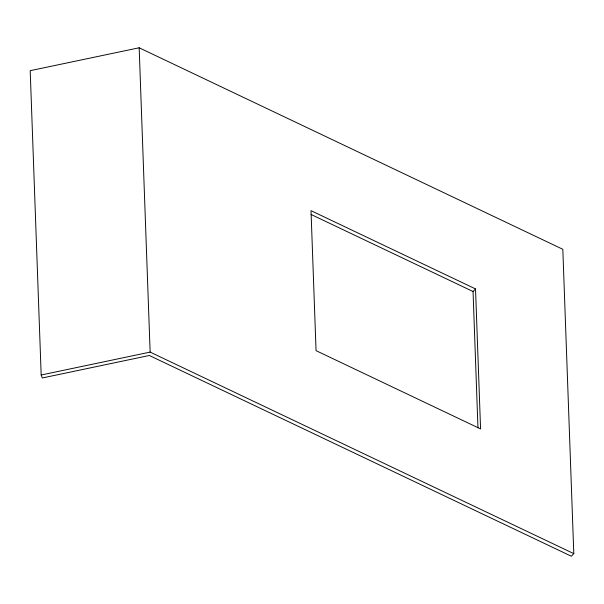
<?xml version="1.0" encoding="UTF-8"?>
<svg xmlns="http://www.w3.org/2000/svg" width="604" height="604" viewBox="0 0 604 604"><rect width="100%" height="100%" fill="white"/><g stroke="black" fill="none" stroke-linecap="round" stroke-linejoin="round"><path stroke-width="0.91" d="M477.96 427.753L473.053 291.521L475.522 288.923L311.015 210.668L316.058 350.66L480.573 428.916L475.522 288.923M573.8 553.626L571.331 556.224L149.324 355.484L42.31 377.976L41.178 375.001L30.2 70.676L139.162 47.776L562.822 249.301L573.8 553.626L150.139 352.102L41.178 375.001M311.083 214.48L473.053 291.521M139.162 47.776L150.139 352.102"/></g></svg>
